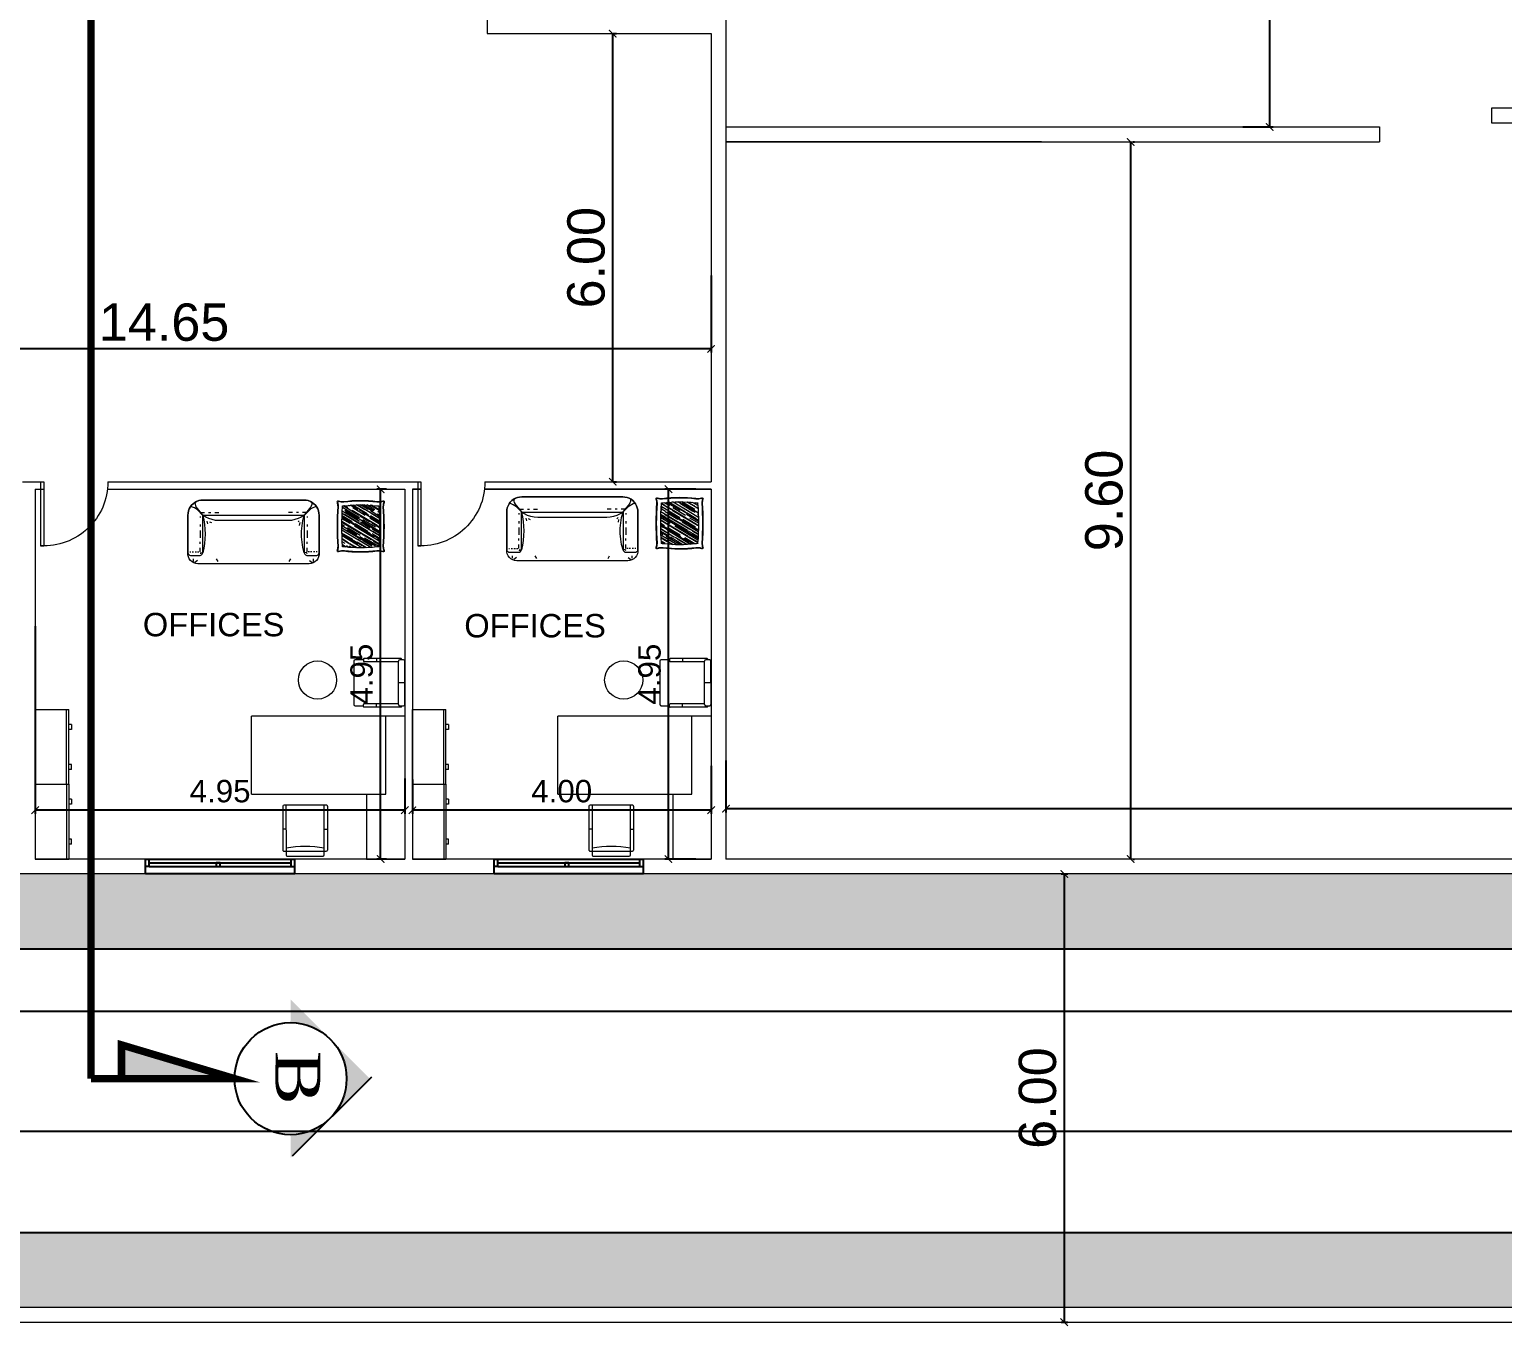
# Model space of a CAD drawing. Header units: millimetres. Extents: x -401 to 2889, y -234 to 146.
# Drawn here: x 1073.91 to 1093.64, y -16.86 to 0.64 of the extents above; entities that cross this region are included whole.
import ezdxf

# ---------------------------------------------------------------- set-up
doc = ezdxf.new("R2010")
doc.units = ezdxf.units.MM
doc.header["$LTSCALE"] = 3
doc.header["$MEASUREMENT"] = 0
for name, pattern in [('CENTER2', [28.575, 19.05, -3.175, 3.175, -3.175]), ('CONTINU', [0]), ('PHANTOM', [63.5, 31.75, -6.35, 6.35, -6.35, 6.35, -6.35])]:
    doc.linetypes.add(name, pattern=pattern)
doc.layers.get('0').update_dxf_attribs({"color": 3, "lineweight": 9})
for name, color, linetype in [('A-WALL', 7, 'Continuous'), ('AJEC LOGO', 4, 'Continuous'), ('ARCH_SUBTITLE TEXT', 10, 'Continuous'), ('WIN', 1, 'Continuous')]:
    doc.layers.add(name, color=color, linetype=linetype)
for name, color, linetype, lineweight in [('DIM-IN', 1, 'Continuous', 0), ('Drw - Arch - brick (0.20)', 7, 'CONTINU', 20), ('Drw - Arch - Door (0.05)', 141, 'CONTINU', 5), ('FIXTURES', 251, 'Continuous', 5), ('hatch 2', 251, 'Continuous', 0), ('hatch-col', 8, 'Continuous', 0)]:
    doc.layers.add(name, color=color, linetype=linetype, lineweight=lineweight)
doc.styles.add('ARIAL', font='arial.ttf')
doc.styles.add('SC 50', font='romans.shx', dxfattribs={"width": 0.9})
doc.dimstyles.new('details', dxfattribs={"dimtxt": 0.3, "dimasz": 0.1, "dimexe": 0.05, "dimexo": 0.05, "dimgap": 0.1, "dimtad": 1, "dimzin": 0, "dimdsep": 46, "dimtxsty": 'ARIAL', "dimblk": 'ARCHTICK', "dimcen": 0.2, "dimclrd": 16, "dimclre": 16, "dimclrt": 4, "dimadec": 0, "dimazin": 0, "dimtfac": 1, "dimtix": 1, "dimtmove": 1, "dimatfit": 3, "dimldrblk": 'OBLIQUE', "dimfxl": 0.15, "dimarcsym": 0})
pattern_1 = [(135, (646.67296, 174.47163), (-0.28284271, 5e-16), [0.6, -0.2]), (225, (646.53154, 174.61306), (-0.28284271, 5e-16), [0.6, -0.2])]

# ---------------------------------------------------------------- blocks, each defined once
blk = doc.blocks.new('door')
at = {"layer": 'Drw - Arch - Door (0.05)'}
for p, q in [((0, 0.5), (0, -0.5)), ((0.05, 0.5), (0, 0.5)), ((0.05, 0.5), (0.05, -0.5)), ((0.05, -0.5), (0, -0.5))]:
    blk.add_line(p, q, dxfattribs=at)
blk.add_arc((0, 0.5), 1, 180, 272.866, dxfattribs=at)
blk = doc.blocks.new('door 2')
at = {"layer": 'Drw - Arch - Door (0.05)', "color": 4}
for p, q in [((0.309, 0.2), (-2.691, 0.2)), ((-2.691, 0.2), (-2.691, 0)), ((0.309, 0), (0.309, 0.2)), ((-2.691, 0), (0.309, 0))]:
    blk.add_line(p, q, dxfattribs=at)
blk = doc.blocks.new('_ArchTick')
at = {"color": 0, "linetype": 'ByBlock', "const_width": 0.15}
blk.add_lwpolyline([(-0.5, -0.5), (0.5, 0.5)], dxfattribs=at)
blk = doc.blocks.new('*D111')
at = {"layer": 'Defpoints', "color": 0, "linetype": 'Continuous', "ltscale": 0.01, "transparency": 16777216}
for p in [(1068.189, -10.67), (1128.189, -10.67), (1068.189, -12.513)]:
    blk.add_point(p, dxfattribs=at)
at = {"layer": 'DIM-IN', "color": 16, "lineweight": -2, "ltscale": 0.01, "transparency": 16777216}
for p, q in [((1068.189, -10.72), (1068.189, -12.563)), ((1128.189, -10.72), (1128.189, -12.563))]:
    blk.add_line(p, q, dxfattribs=at)
at = {"layer": 'DIM-IN', "color": 16, "linetype": 'Continuous', "lineweight": -2, "ltscale": 0.01, "transparency": 16777216}
blk.add_line((1128.189, -12.513), (1068.189, -12.513), dxfattribs=at)
at = {"layer": 'DIM-IN', "color": 16, "linetype": 'Continuous', "lineweight": -2, "ltscale": 0.01, "transparency": 16777216, "xscale": 0.1, "yscale": 0.1, "zscale": 0.1, "rotation": 180}
blk.add_blockref('_ArchTick', (1068.189, -12.513), dxfattribs=at)
at = {"layer": 'DIM-IN', "color": 16, "linetype": 'Continuous', "lineweight": -2, "ltscale": 0.01, "transparency": 16777216, "xscale": 0.1, "yscale": 0.1, "zscale": 0.1}
blk.add_blockref('_ArchTick', (1128.189, -12.513), dxfattribs=at)
at = {"layer": 'DIM-IN', "color": 4, "linetype": 'Continuous', "ltscale": 0.01, "transparency": 16777216, "insert": (1098.189, -12.158), "char_height": 0.5, "attachment_point": 5, "style": 'ARIAL'}
blk.add_mtext('60.00', dxfattribs=at)
blk = doc.blocks.new('_Oblique')
at = {"color": 0, "linetype": 'ByBlock', "lineweight": -2}
blk.add_line((-0.5, -0.5), (0.5, 0.5), dxfattribs=at)
blk = doc.blocks.new('*D122')
at = {"layer": 'Defpoints', "color": 0, "linetype": 'Continuous', "ltscale": 0.01, "transparency": 16777216}
for p in [(1083.239, -9.1), (1113.039, -9.23), (1083.239, -9.797)]:
    blk.add_point(p, dxfattribs=at)
at = {"layer": 'DIM-IN', "color": 16, "lineweight": -2, "ltscale": 0.01, "transparency": 16777216}
for p, q in [((1083.239, -9.15), (1083.239, -9.847)), ((1113.039, -9.28), (1113.039, -9.847))]:
    blk.add_line(p, q, dxfattribs=at)
at = {"layer": 'DIM-IN', "color": 16, "linetype": 'Continuous', "lineweight": -2, "ltscale": 0.01, "transparency": 16777216}
blk.add_line((1113.039, -9.797), (1083.239, -9.797), dxfattribs=at)
at = {"layer": 'DIM-IN', "color": 16, "linetype": 'Continuous', "lineweight": -2, "ltscale": 0.01, "transparency": 16777216, "xscale": 0.1, "yscale": 0.1, "zscale": 0.1, "rotation": 180}
blk.add_blockref('_ArchTick', (1083.239, -9.797), dxfattribs=at)
at = {"layer": 'DIM-IN', "color": 16, "linetype": 'Continuous', "lineweight": -2, "ltscale": 0.01, "transparency": 16777216, "xscale": 0.1, "yscale": 0.1, "zscale": 0.1}
blk.add_blockref('_ArchTick', (1113.039, -9.797), dxfattribs=at)
at = {"layer": 'DIM-IN', "color": 4, "linetype": 'Continuous', "ltscale": 0.01, "transparency": 16777216, "insert": (1098.139, -9.441), "char_height": 0.5, "attachment_point": 5, "style": 'ARIAL'}
blk.add_mtext('29.80', dxfattribs=at)
blk = doc.blocks.new('*D158')
at = {"layer": 'Defpoints', "color": 0, "linetype": 'Continuous', "ltscale": 0.01, "transparency": 16777216}
for p in [(1088.641, -0.87), (1088.641, -10.47), (1088.658, -10.47)]:
    blk.add_point(p, dxfattribs=at)
at = {"layer": 'DIM-IN', "color": 16, "linetype": 'Continuous', "lineweight": -2, "ltscale": 0.01, "transparency": 16777216}
blk.add_line((1088.658, -0.87), (1088.658, -10.47), dxfattribs=at)
at = {"layer": 'DIM-IN', "color": 16, "lineweight": -2, "ltscale": 0.01, "transparency": 16777216}
for p, q in [((1088.691, -0.87), (1088.708, -0.87)), ((1088.691, -10.47), (1088.708, -10.47))]:
    blk.add_line(p, q, dxfattribs=at)
at = {"layer": 'DIM-IN', "color": 16, "linetype": 'Continuous', "lineweight": -2, "ltscale": 0.01, "transparency": 16777216, "xscale": 0.1, "yscale": 0.1, "zscale": 0.1}
for p, rotation in [((1088.658, -0.87), 90), ((1088.658, -10.47), 270)]:
    blk.add_blockref('_ArchTick', p, dxfattribs=dict(at, rotation=rotation))
at = {"layer": 'DIM-IN', "color": 4, "linetype": 'Continuous', "ltscale": 0.01, "transparency": 16777216, "insert": (1088.303, -5.67), "char_height": 0.5, "attachment_point": 5, "rotation": 90, "style": 'ARIAL'}
blk.add_mtext('9.60', dxfattribs=at)
blk = doc.blocks.new('*D123')
at = {"layer": 'Defpoints', "color": 0, "linetype": 'Continuous', "ltscale": 0.01, "transparency": 16777216}
for p in [(1083.039, -9.173), (1079.039, -9.357), (1079.039, -9.816)]:
    blk.add_point(p, dxfattribs=at)
at = {"layer": 'DIM-IN', "color": 16, "lineweight": -2, "ltscale": 0.01, "transparency": 16777216}
for p, q in [((1083.039, -9.223), (1083.039, -9.866)), ((1079.039, -9.407), (1079.039, -9.866))]:
    blk.add_line(p, q, dxfattribs=at)
at = {"layer": 'DIM-IN', "color": 16, "linetype": 'Continuous', "lineweight": -2, "ltscale": 0.01, "transparency": 16777216}
blk.add_line((1083.039, -9.816), (1079.039, -9.816), dxfattribs=at)
at = {"layer": 'DIM-IN', "color": 16, "linetype": 'Continuous', "lineweight": -2, "ltscale": 0.01, "transparency": 16777216, "xscale": 0.1, "yscale": 0.1, "zscale": 0.1, "rotation": 180}
blk.add_blockref('_ArchTick', (1079.039, -9.816), dxfattribs=at)
at = {"layer": 'DIM-IN', "color": 16, "linetype": 'Continuous', "lineweight": -2, "ltscale": 0.01, "transparency": 16777216, "xscale": 0.1, "yscale": 0.1, "zscale": 0.1}
blk.add_blockref('_ArchTick', (1083.039, -9.816), dxfattribs=at)
at = {"layer": 'DIM-IN', "color": 4, "linetype": 'Continuous', "ltscale": 0.01, "transparency": 16777216, "insert": (1081.039, -9.563), "char_height": 0.3, "attachment_point": 5, "style": 'ARIAL'}
blk.add_mtext('4.00', dxfattribs=at)
blk = doc.blocks.new('*D159')
at = {"layer": 'Defpoints', "color": 0, "linetype": 'Continuous', "ltscale": 0.01, "transparency": 16777216}
for p in [(1082.469, -5.52), (1082.887, -5.52), (1082.887, -10.47)]:
    blk.add_point(p, dxfattribs=at)
at = {"layer": 'DIM-IN', "color": 16, "lineweight": -2, "ltscale": 0.01, "transparency": 16777216}
for p, q in [((1082.837, -5.52), (1082.419, -5.52)), ((1082.837, -10.47), (1082.419, -10.47))]:
    blk.add_line(p, q, dxfattribs=at)
at = {"layer": 'DIM-IN', "color": 16, "linetype": 'Continuous', "lineweight": -2, "ltscale": 0.01, "transparency": 16777216}
blk.add_line((1082.469, -10.47), (1082.469, -5.52), dxfattribs=at)
at = {"layer": 'DIM-IN', "color": 16, "linetype": 'Continuous', "lineweight": -2, "ltscale": 0.01, "transparency": 16777216, "xscale": 0.1, "yscale": 0.1, "zscale": 0.1}
for p, rotation in [((1082.469, -5.52), 90), ((1082.469, -10.47), 270)]:
    blk.add_blockref('_ArchTick', p, dxfattribs=dict(at, rotation=rotation))
at = {"layer": 'DIM-IN', "color": 4, "linetype": 'Continuous', "ltscale": 0.01, "transparency": 16777216, "insert": (1082.216, -7.995), "char_height": 0.3, "attachment_point": 5, "rotation": 90, "style": 'ARIAL'}
blk.add_mtext('4.95', dxfattribs=at)
blk = doc.blocks.new('*D160')
at = {"layer": 'Defpoints', "color": 0, "linetype": 'Continuous', "ltscale": 0.01, "transparency": 16777216}
for p in [(1073.989, -7.301), (1078.939, -9.342), (1073.989, -9.816)]:
    blk.add_point(p, dxfattribs=at)
at = {"layer": 'DIM-IN', "color": 16, "lineweight": -2, "ltscale": 0.01, "transparency": 16777216}
for p, q in [((1073.989, -7.351), (1073.989, -9.866)), ((1078.939, -9.392), (1078.939, -9.866))]:
    blk.add_line(p, q, dxfattribs=at)
at = {"layer": 'DIM-IN', "color": 16, "linetype": 'Continuous', "lineweight": -2, "ltscale": 0.01, "transparency": 16777216}
blk.add_line((1078.939, -9.816), (1073.989, -9.816), dxfattribs=at)
at = {"layer": 'DIM-IN', "color": 16, "linetype": 'Continuous', "lineweight": -2, "ltscale": 0.01, "transparency": 16777216, "xscale": 0.1, "yscale": 0.1, "zscale": 0.1, "rotation": 180}
blk.add_blockref('_ArchTick', (1073.989, -9.816), dxfattribs=at)
at = {"layer": 'DIM-IN', "color": 16, "linetype": 'Continuous', "lineweight": -2, "ltscale": 0.01, "transparency": 16777216, "xscale": 0.1, "yscale": 0.1, "zscale": 0.1}
blk.add_blockref('_ArchTick', (1078.939, -9.816), dxfattribs=at)
at = {"layer": 'DIM-IN', "color": 4, "linetype": 'Continuous', "ltscale": 0.01, "transparency": 16777216, "insert": (1076.464, -9.563), "char_height": 0.3, "attachment_point": 5, "style": 'ARIAL'}
blk.add_mtext('4.95', dxfattribs=at)
blk = doc.blocks.new('*D161')
at = {"layer": 'Defpoints', "color": 0, "linetype": 'Continuous', "ltscale": 0.01, "transparency": 16777216}
for p in [(1078.614, -5.52), (1078.741, -5.52), (1078.741, -10.47)]:
    blk.add_point(p, dxfattribs=at)
at = {"layer": 'DIM-IN', "color": 16, "lineweight": -2, "ltscale": 0.01, "transparency": 16777216}
for p, q in [((1078.691, -5.52), (1078.564, -5.52)), ((1078.691, -10.47), (1078.564, -10.47))]:
    blk.add_line(p, q, dxfattribs=at)
at = {"layer": 'DIM-IN', "color": 16, "linetype": 'Continuous', "lineweight": -2, "ltscale": 0.01, "transparency": 16777216}
blk.add_line((1078.614, -10.47), (1078.614, -5.52), dxfattribs=at)
at = {"layer": 'DIM-IN', "color": 16, "linetype": 'Continuous', "lineweight": -2, "ltscale": 0.01, "transparency": 16777216, "xscale": 0.1, "yscale": 0.1, "zscale": 0.1}
for p, rotation in [((1078.614, -5.52), 90), ((1078.614, -10.47), 270)]:
    blk.add_blockref('_ArchTick', p, dxfattribs=dict(at, rotation=rotation))
at = {"layer": 'DIM-IN', "color": 4, "linetype": 'Continuous', "ltscale": 0.01, "transparency": 16777216, "insert": (1078.361, -7.995), "char_height": 0.3, "attachment_point": 5, "rotation": 90, "style": 'ARIAL'}
blk.add_mtext('4.95', dxfattribs=at)
blk = doc.blocks.new('*D165')
at = {"layer": 'Defpoints', "color": 0, "linetype": 'Continuous', "ltscale": 0.01, "transparency": 16777216}
for p in [(1090.112, 31.23), (1090.112, -0.67), (1090.519, -0.67)]:
    blk.add_point(p, dxfattribs=at)
at = {"layer": 'DIM-IN', "color": 16, "lineweight": -2, "ltscale": 0.01, "transparency": 16777216}
for p, q in [((1090.162, 31.23), (1090.569, 31.23)), ((1090.162, -0.67), (1090.569, -0.67))]:
    blk.add_line(p, q, dxfattribs=at)
at = {"layer": 'DIM-IN', "color": 16, "linetype": 'Continuous', "lineweight": -2, "ltscale": 0.01, "transparency": 16777216}
blk.add_line((1090.519, 31.23), (1090.519, -0.67), dxfattribs=at)
at = {"layer": 'DIM-IN', "color": 16, "linetype": 'Continuous', "lineweight": -2, "ltscale": 0.01, "transparency": 16777216, "xscale": 0.1, "yscale": 0.1, "zscale": 0.1}
for p, rotation in [((1090.519, 31.23), 90), ((1090.519, -0.67), 270)]:
    blk.add_blockref('_ArchTick', p, dxfattribs=dict(at, rotation=rotation))
at = {"layer": 'DIM-IN', "color": 4, "linetype": 'Continuous', "ltscale": 0.01, "transparency": 16777216, "insert": (1090.164, 15.28), "char_height": 0.5, "attachment_point": 5, "rotation": 90, "style": 'ARIAL'}
blk.add_mtext('31.90', dxfattribs=at)
blk = doc.blocks.new('*D176')
at = {"layer": 'Defpoints', "color": 0, "linetype": 'Continuous', "ltscale": 0.01, "transparency": 16777216}
for p in [(1083.039, -2.61), (1068.389, -3.641), (1068.389, -4.221)]:
    blk.add_point(p, dxfattribs=at)
at = {"layer": 'DIM-IN', "color": 16, "lineweight": -2, "ltscale": 0.01, "transparency": 16777216}
for p, q in [((1083.039, -2.66), (1083.039, -3.691)), ((1068.389, -4.171), (1068.389, -3.591))]:
    blk.add_line(p, q, dxfattribs=at)
at = {"layer": 'DIM-IN', "color": 16, "linetype": 'Continuous', "lineweight": -2, "ltscale": 0.01, "transparency": 16777216}
blk.add_line((1083.039, -3.641), (1068.389, -3.641), dxfattribs=at)
at = {"layer": 'DIM-IN', "color": 16, "linetype": 'Continuous', "lineweight": -2, "ltscale": 0.01, "transparency": 16777216, "xscale": 0.1, "yscale": 0.1, "zscale": 0.1, "rotation": 180}
blk.add_blockref('_ArchTick', (1068.389, -3.641), dxfattribs=at)
at = {"layer": 'DIM-IN', "color": 16, "linetype": 'Continuous', "lineweight": -2, "ltscale": 0.01, "transparency": 16777216, "xscale": 0.1, "yscale": 0.1, "zscale": 0.1}
blk.add_blockref('_ArchTick', (1083.039, -3.641), dxfattribs=at)
at = {"layer": 'DIM-IN', "color": 4, "linetype": 'Continuous', "ltscale": 0.01, "transparency": 16777216, "insert": (1075.714, -3.286), "char_height": 0.5, "attachment_point": 5, "style": 'ARIAL'}
blk.add_mtext('14.65', dxfattribs=at)
blk = doc.blocks.new('*D184')
at = {"layer": 'Defpoints', "color": 0, "linetype": 'Continuous', "ltscale": 0.01, "transparency": 16777216}
for p in [(1087.676, -10.67), (1087.676, -16.67), (1087.769, -16.67)]:
    blk.add_point(p, dxfattribs=at)
at = {"layer": 'DIM-IN', "color": 16, "lineweight": -2, "ltscale": 0.01, "transparency": 16777216}
for p, q in [((1087.726, -10.67), (1087.819, -10.67)), ((1087.726, -16.67), (1087.819, -16.67))]:
    blk.add_line(p, q, dxfattribs=at)
at = {"layer": 'DIM-IN', "color": 16, "linetype": 'Continuous', "lineweight": -2, "ltscale": 0.01, "transparency": 16777216}
blk.add_line((1087.769, -10.67), (1087.769, -16.67), dxfattribs=at)
at = {"layer": 'DIM-IN', "color": 16, "linetype": 'Continuous', "lineweight": -2, "ltscale": 0.01, "transparency": 16777216, "xscale": 0.1, "yscale": 0.1, "zscale": 0.1}
for p, rotation in [((1087.769, -10.67), 90), ((1087.769, -16.67), 270)]:
    blk.add_blockref('_ArchTick', p, dxfattribs=dict(at, rotation=rotation))
at = {"layer": 'DIM-IN', "color": 4, "linetype": 'Continuous', "ltscale": 0.01, "transparency": 16777216, "insert": (1087.413, -13.67), "char_height": 0.5, "attachment_point": 5, "rotation": 90, "style": 'ARIAL'}
blk.add_mtext('6.00', dxfattribs=at)
blk = doc.blocks.new('*D191')
at = {"layer": 'Defpoints', "color": 0, "linetype": 'Continuous', "ltscale": 0.01, "transparency": 16777216}
for p in [(1065.021, -13.635), (1143.989, -13.635), (1065.021, -14.118)]:
    blk.add_point(p, dxfattribs=at)
at = {"layer": 'DIM-IN', "color": 16, "lineweight": -2, "ltscale": 0.01, "transparency": 16777216}
for p, q in [((1065.021, -13.685), (1065.021, -14.168)), ((1143.989, -13.685), (1143.989, -14.168))]:
    blk.add_line(p, q, dxfattribs=at)
at = {"layer": 'DIM-IN', "color": 16, "linetype": 'Continuous', "lineweight": -2, "ltscale": 0.01, "transparency": 16777216}
blk.add_line((1143.989, -14.118), (1065.021, -14.118), dxfattribs=at)
at = {"layer": 'DIM-IN', "color": 16, "linetype": 'Continuous', "lineweight": -2, "ltscale": 0.01, "transparency": 16777216, "xscale": 0.1, "yscale": 0.1, "zscale": 0.1, "rotation": 180}
blk.add_blockref('_ArchTick', (1065.021, -14.118), dxfattribs=at)
at = {"layer": 'DIM-IN', "color": 16, "linetype": 'Continuous', "lineweight": -2, "ltscale": 0.01, "transparency": 16777216, "xscale": 0.1, "yscale": 0.1, "zscale": 0.1}
blk.add_blockref('_ArchTick', (1143.989, -14.118), dxfattribs=at)
at = {"layer": 'DIM-IN', "color": 4, "linetype": 'Continuous', "ltscale": 0.01, "transparency": 16777216, "insert": (1104.505, -13.762), "char_height": 0.5, "attachment_point": 5, "style": 'ARIAL'}
blk.add_mtext('78.97', dxfattribs=at)
blk = doc.blocks.new('*D200')
at = {"layer": 'Defpoints', "color": 0, "linetype": 'Continuous', "ltscale": 0.01, "transparency": 16777216}
for p in [(1081.677, 0.58), (1081.722, 0.58), (1081.677, -5.42)]:
    blk.add_point(p, dxfattribs=at)
at = {"layer": 'DIM-IN', "color": 16, "linetype": 'Continuous', "lineweight": -2, "ltscale": 0.01, "transparency": 16777216}
blk.add_line((1081.722, -5.42), (1081.722, 0.58), dxfattribs=at)
at = {"layer": 'DIM-IN', "color": 16, "lineweight": -2, "ltscale": 0.01, "transparency": 16777216}
for p, q in [((1081.727, 0.58), (1081.772, 0.58)), ((1081.727, -5.42), (1081.772, -5.42))]:
    blk.add_line(p, q, dxfattribs=at)
at = {"layer": 'DIM-IN', "color": 16, "linetype": 'Continuous', "lineweight": -2, "ltscale": 0.01, "transparency": 16777216, "xscale": 0.1, "yscale": 0.1, "zscale": 0.1}
for p, rotation in [((1081.722, 0.58), 90), ((1081.722, -5.42), 270)]:
    blk.add_blockref('_ArchTick', p, dxfattribs=dict(at, rotation=rotation))
at = {"layer": 'DIM-IN', "color": 4, "linetype": 'Continuous', "ltscale": 0.01, "transparency": 16777216, "insert": (1081.367, -2.42), "char_height": 0.5, "attachment_point": 5, "rotation": 90, "style": 'ARIAL'}
blk.add_mtext('6.00', dxfattribs=at)
blk = doc.blocks.new('*D136')
at = {"layer": 'Defpoints', "color": 0, "linetype": 'Continuous', "ltscale": 0.01, "transparency": 16777216}
for p in [(1040.189, -16.67), (1145.189, -16.67), (1145.189, -18.903)]:
    blk.add_point(p, dxfattribs=at)
at = {"layer": 'DIM-IN', "color": 16, "linetype": 'Continuous', "lineweight": -2, "ltscale": 0.01, "transparency": 16777216}
for p, q in [((1040.189, -17.67), (1040.189, -19.103)), ((1145.189, -17.67), (1145.189, -19.103))]:
    blk.add_line(p, q, dxfattribs=at)
at = {"layer": 'DIM-IN', "color": 16, "linetype": 'Continuous', "lineweight": 5, "ltscale": 0.01, "transparency": 16777216}
blk.add_line((1040.189, -18.903), (1145.189, -18.903), dxfattribs=at)
at = {"layer": 'DIM-IN', "color": 16, "linetype": 'Continuous', "lineweight": 5, "ltscale": 0.01, "transparency": 16777216, "xscale": 0.2, "yscale": 0.2, "zscale": 0.2, "rotation": 180}
blk.add_blockref('_ArchTick', (1040.189, -18.903), dxfattribs=at)
at = {"layer": 'DIM-IN', "color": 16, "linetype": 'Continuous', "lineweight": 5, "ltscale": 0.01, "transparency": 16777216, "xscale": 0.2, "yscale": 0.2, "zscale": 0.2}
blk.add_blockref('_ArchTick', (1145.189, -18.903), dxfattribs=at)
at = {"layer": 'DIM-IN', "color": 4, "linetype": 'Continuous', "ltscale": 0.01, "transparency": 16777216, "insert": (1092.689, -17.892), "char_height": 1, "attachment_point": 5, "style": 'ARIAL'}
blk.add_mtext('105.00', dxfattribs=at)
blk = doc.blocks.new('desk-6')
at = {"layer": 'FIXTURES', "linetype": 'ByBlock'}
for p, q in [((-0.76, 2.945), (-0.76, 2.299)), ((-0.617, 2.964), (-0.741, 2.964)), ((-0.617, 2.973), (-0.617, 2.945)), ((-0.057, 2.983), (-0.608, 2.983)), ((-0.095, 2.935), (-0.608, 2.935)), ((-0.422, 2.983), (-0.422, 2.935)), ((-0.095, 2.299), (-0.095, 2.945)), ((-0.019, 2.964), (-0.076, 2.964)), ((-0.047, 2.964), (-0.047, 2.973)), ((0, 2.299), (0, 2.945)), ((0, 2.622), (-0.095, 2.622)), ((-0.741, 2.28), (-0.617, 2.28)), ((-0.617, 2.27), (-0.617, 2.299)), ((-0.095, 2.308), (-0.608, 2.308)), ((-0.057, 2.261), (-0.608, 2.261)), ((-0.422, 2.261), (-0.422, 2.308)), ((-0.076, 2.28), (-0.019, 2.28)), ((-0.047, 2.28), (-0.047, 2.27)), ((0, 2.127), (-2.28, 2.127)), ((-2.28, 0.967), (-2.28, 2.127)), ((-0.285, 0.967), (-0.285, 2.127)), ((0, 2.127), (0, 0)), ((-2.28, 0.967), (-0.285, 0.967)), ((-0.57, 0.967), (-0.57, 0)), ((-1.817, 0.785), (-1.817, 0.134)), ((-1.171, 0.804), (-1.798, 0.804)), ((-1.769, 0.804), (-1.769, 0.063)), ((-1.199, 0.063), (-1.199, 0.804)), ((-1.152, 0.785), (-1.152, 0.134)), ((-1.769, 0.447), (-1.817, 0.447)), ((-1.199, 0.447), (-1.152, 0.447)), ((-1.798, 0.115), (-1.171, 0.115)), ((-1.75, 0.044), (-1.218, 0.044)), ((-0.57, 0), (0, 0))]:
    blk.add_line(p, q, dxfattribs=at)
blk.add_circle((-1.299, 2.663), 0.284, dxfattribs=at)
for centre, radius, start, end in [((-0.741, 2.945), 0.019, 90, 180), ((-0.608, 2.973), 0.0095, 90, 180), ((-0.608, 2.945), 0.0095, 180, 270), ((-0.076, 2.945), 0.019, 90, 180), ((-0.057, 2.973), 0.0095, 0, 90), ((-0.019, 2.945), 0.019, 0, 90), ((-0.741, 2.299), 0.019, 180, 270), ((-0.608, 2.299), 0.0095, 90, 180), ((-0.608, 2.27), 0.0095, 180, 270), ((-0.076, 2.299), 0.019, 180, 270), ((-0.057, 2.27), 0.0095, 270, 0), ((-0.019, 2.299), 0.019, 270, 0), ((-1.798, 0.785), 0.019, 90, 180), ((-1.171, 0.785), 0.019, 360, 90), ((-1.798, 0.134), 0.019, 180, 270), ((-1.484, -1.536), 1.722, 80.4727, 99.5273), ((-1.75, 0.063), 0.019, 180, 270), ((-1.218, 0.063), 0.019, 270, 0), ((-1.171, 0.134), 0.019, 270, 360)]:
    blk.add_arc(centre, radius, start, end, dxfattribs=at)
blk = doc.blocks.new('cuppord-3')
at = {"layer": 'FIXTURES', "linetype": 'ByBlock'}
for p, q in [((-0.45, -1), (-0.45, 0)), ((0, 0), (-0.45, 0)), ((-0.42, -1), (-0.42, 0)), ((0, -1), (0, 0)), ((-0.486, -0.198), (-0.45, -0.198)), ((-0.486, -0.198), (-0.486, -0.267)), ((-0.486, -0.267), (-0.45, -0.267)), ((-0.486, -0.733), (-0.45, -0.733)), ((-0.486, -0.802), (-0.486, -0.733)), ((-0.486, -0.802), (-0.45, -0.802)), ((0, -1), (-0.45, -1))]:
    blk.add_line(p, q, dxfattribs=at)
blk = doc.blocks.new('table')
at = {"layer": 'FIXTURES'}
h = blk.add_hatch(dxfattribs=at)
h.set_pattern_fill('AR-RROOF', color=256, scale=0.0702, angle=599.0486, style=0)
h.set_pattern_definition([(300.95139, (-18.86339, 161.07815), (0.01922634, -0.168552963), [1.053, -0.1404, 0.351, -0.0702]), (300.95139, (-18.84548, 160.98003), (-0.11617566, 0.01218467), [0.2106, -0.023166, 0.4212, -0.05265]), (300.95139, (-18.896514, 161.01736), (0.147407417, -0.337249836), [0.5616, -0.09828, 0.2808, -0.0702])])
h.paths.add_polyline_path([(-118.511, 133.087, -0.037299), (-118.507, 133.04, -0.006733), (-118.494, 133.041, 0.038995), (-117.742, 133.041, -0.006733), (-117.728, 133.04, -0.02407), (-117.727, 133.07, 0.063504), (-117.725, 133.688, -0.037299), (-117.728, 133.735, -0.006733), (-117.742, 133.734, 0.038995), (-118.494, 133.734, -0.006733), (-118.507, 133.735, -0.037299), (-118.511, 133.688, 0.061946)])
blk.add_lwpolyline([(-118.595, 133.076, -0.120113), (-118.605, 132.965, 0.766153), (-118.576, 132.941, -0.044368), (-118.501, 132.955, 0.036087), (-117.735, 132.955, -0.044368), (-117.66, 132.941, 0.766153), (-117.631, 132.965, -0.104252), (-117.642, 133.061, 0.063399), (-117.64, 133.699, -0.120113), (-117.631, 133.81, 0.766153), (-117.66, 133.834, -0.044368), (-117.735, 133.82, 0.036087), (-118.501, 133.82, -0.044368), (-118.576, 133.834, 0.766153), (-118.605, 133.81, -0.120113), (-118.595, 133.699, 0.063399), (-118.593, 133.061)], format="xyb", dxfattribs=at)
for points in [[(-118.587, 133.077, -0.120445), (-118.598, 132.962, 0.818592), (-118.579, 132.948, -0.045973), (-118.5, 132.963, 0.03636), (-117.735, 132.963, -0.045973), (-117.656, 132.948, 0.818592), (-117.638, 132.962, -0.104858), (-117.65, 133.062, 0.063408), (-117.648, 133.698, -0.120445), (-117.638, 133.813, 0.818592), (-117.656, 133.827, -0.045973), (-117.735, 133.812, 0.03636), (-118.5, 133.812, -0.045973), (-118.579, 133.827, 0.818592), (-118.598, 133.813, -0.120445), (-118.587, 133.698, 0.06207)], [(-118.511, 133.087, -0.037299), (-118.507, 133.04, -0.006733), (-118.494, 133.041, 0.038995), (-117.742, 133.041, -0.006733), (-117.728, 133.04, -0.02407), (-117.727, 133.07, 0.063504), (-117.725, 133.688, -0.037299), (-117.728, 133.735, -0.006733), (-117.742, 133.734, 0.038995), (-118.494, 133.734, -0.006733), (-118.507, 133.735, -0.037299), (-118.511, 133.688, 0.061946)]]:
    blk.add_lwpolyline(points, format="xyb", close=True, dxfattribs=at)
blk = doc.blocks.new('sofa-47')
at = {"layer": 'FIXTURES', "linetype": 'ByBlock'}
for p, q in [((-0.166, 0.81), (-0.183, 0.787)), ((-0.166, 0.81), (-0.183, 0.787)), ((-0.145, 0.828), (-0.166, 0.81)), ((-0.145, 0.828), (-0.166, 0.81)), ((-0.121, 0.842), (-0.145, 0.828)), ((-0.121, 0.842), (-0.145, 0.828)), ((-0.126, 0.821), (-0.126, 0.788)), ((-0.095, 0.851), (-0.121, 0.842)), ((-0.095, 0.851), (-0.121, 0.842)), ((-0.072, 0.811), (-0.108, 0.838)), ((-0.067, 0.855), (-0.095, 0.851)), ((-0.067, 0.855), (-0.095, 0.851)), ((0.238, 0.855), (-0.067, 0.855)), ((0.238, 0.855), (-0.067, 0.855)), ((0.176, 0.788), (0.198, 0.823)), ((1.42, 0.855), (0.238, 0.855)), ((1.42, 0.855), (0.238, 0.855)), ((1.156, 0.823), (1.177, 0.788)), ((1.448, 0.851), (1.42, 0.855)), ((1.448, 0.851), (1.42, 0.855)), ((1.426, 0.811), (1.462, 0.838)), ((1.474, 0.842), (1.448, 0.851)), ((1.474, 0.842), (1.448, 0.851)), ((1.499, 0.828), (1.474, 0.842)), ((1.499, 0.828), (1.474, 0.842)), ((1.48, 0.821), (1.48, 0.788)), ((1.519, 0.81), (1.499, 0.828)), ((1.519, 0.81), (1.499, 0.828)), ((1.536, 0.787), (1.519, 0.81)), ((1.536, 0.787), (1.519, 0.81)), ((-0.201, 0.734), (-0.202, 0.706)), ((-0.201, 0.734), (-0.202, 0.706)), ((-0.202, 0.706), (-0.199, 0.716)), ((-0.202, 0.706), (-0.202, 0.203)), ((-0.202, 0.203), (-0.202, 0.706)), ((-0.194, 0.761), (-0.201, 0.734)), ((-0.194, 0.761), (-0.201, 0.734)), ((-0.199, 0.716), (-0.194, 0.725)), ((-0.183, 0.787), (-0.194, 0.761)), ((-0.183, 0.787), (-0.194, 0.761)), ((-0.194, 0.725), (-0.187, 0.733)), ((-0.187, 0.733), (-0.179, 0.738)), ((-0.179, 0.738), (-0.169, 0.741)), ((-0.175, 0.693), (-0.162, 0.693)), ((-0.169, 0.741), (-0.159, 0.742)), ((-0.159, 0.742), (-0.049, 0.742)), ((-0.143, 0.693), (-0.126, 0.693)), ((-0.104, 0.693), (-0.086, 0.693)), ((-0.072, 0.693), (-0.054, 0.693)), ((-0.049, 0.742), (-0.038, 0.742)), ((-0.04, 0.693), (-0.04, 0.639)), ((-0.038, 0.742), (-0.028, 0.739)), ((-0.035, 0.707), (-0.032, 0.72)), ((-0.035, 0.703), (-0.013, 0.707)), ((-0.028, 0.739), (-0.019, 0.733)), ((-0.019, 0.733), (-0.012, 0.726)), ((-0.012, 0.726), (-0.006, 0.718)), ((-0.006, 0.718), (-0.003, 0.708)), ((0.01, 0.646), (-0.003, 0.708)), ((-0.003, 0.708), (-0.003, 0.697)), ((-0.003, 0.697), (-0.003, 0.203)), ((0.02, 0.583), (0.01, 0.646)), ((1.338, 0.637), (1.326, 0.565)), ((1.356, 0.708), (1.338, 0.637)), ((1.356, 0.708), (1.36, 0.718)), ((1.356, 0.697), (1.356, 0.708)), ((1.356, 0.203), (1.356, 0.697)), ((1.36, 0.718), (1.365, 0.726)), ((1.365, 0.726), (1.373, 0.733)), ((1.389, 0.703), (1.366, 0.707)), ((1.373, 0.733), (1.382, 0.739)), ((1.382, 0.739), (1.391, 0.742)), ((1.389, 0.707), (1.386, 0.72)), ((1.391, 0.742), (1.402, 0.742)), ((1.393, 0.693), (1.393, 0.639)), ((1.402, 0.742), (1.513, 0.742)), ((1.426, 0.693), (1.408, 0.693)), ((1.457, 0.693), (1.44, 0.693)), ((1.497, 0.693), (1.48, 0.693)), ((1.513, 0.742), (1.523, 0.741)), ((1.528, 0.693), (1.516, 0.693)), ((1.523, 0.741), (1.533, 0.738)), ((1.533, 0.738), (1.541, 0.733)), ((1.548, 0.761), (1.536, 0.787)), ((1.548, 0.761), (1.536, 0.787)), ((1.541, 0.733), (1.548, 0.725)), ((1.554, 0.734), (1.548, 0.761)), ((1.554, 0.734), (1.548, 0.761)), ((1.548, 0.725), (1.553, 0.716)), ((1.553, 0.716), (1.555, 0.706)), ((1.555, 0.706), (1.554, 0.734)), ((1.555, 0.706), (1.554, 0.734)), ((1.555, 0.203), (1.555, 0.706)), ((1.555, 0.706), (1.555, 0.203)), ((-0.04, 0.585), (-0.04, 0.558)), ((-0.04, 0.408), (-0.04, 0.507)), ((0.025, 0.519), (0.02, 0.583)), ((0.027, 0.455), (0.025, 0.519)), ((0.025, 0.392), (0.027, 0.455)), ((1.326, 0.565), (1.319, 0.492)), ((1.319, 0.492), (1.319, 0.419)), ((1.319, 0.419), (1.326, 0.346)), ((1.393, 0.585), (1.393, 0.558)), ((1.393, 0.408), (1.393, 0.507)), ((-0.202, 0.203), (-0.2, 0.175)), ((-0.2, 0.175), (-0.202, 0.203)), ((-0.077, 0.115), (-0.005, 0.202)), ((-0.005, 0.202), (-0.071, 0.135)), ((-0.04, 0.327), (-0.04, 0.354)), ((-0.04, 0.219), (-0.04, 0.236)), ((-0.003, 0.203), (0.011, 0.265)), ((0.037, 0.228), (-0.003, 0.203)), ((-0.003, 0.203), (0.238, 0.203)), ((0.011, 0.265), (0.02, 0.328)), ((0.02, 0.328), (0.025, 0.392)), ((0.079, 0.247), (0.037, 0.228)), ((0.053, 0.283), (0.062, 0.319)), ((0.123, 0.262), (0.079, 0.247)), ((0.086, 0.291), (0.112, 0.301)), ((0.168, 0.272), (0.123, 0.262)), ((0.214, 0.276), (0.168, 0.272)), ((1.139, 0.276), (0.214, 0.276)), ((0.238, 0.203), (1.356, 0.203)), ((1.185, 0.272), (1.139, 0.276)), ((1.23, 0.262), (1.185, 0.272)), ((1.274, 0.247), (1.23, 0.262)), ((1.317, 0.228), (1.274, 0.247)), ((1.289, 0.278), (1.275, 0.293)), ((1.295, 0.301), (1.289, 0.34)), ((1.356, 0.203), (1.317, 0.228)), ((1.326, 0.346), (1.338, 0.274)), ((1.338, 0.274), (1.356, 0.203)), ((1.358, 0.202), (1.43, 0.115)), ((1.425, 0.135), (1.358, 0.202)), ((1.393, 0.327), (1.393, 0.354)), ((1.393, 0.219), (1.393, 0.236)), ((1.553, 0.175), (1.555, 0.203)), ((1.555, 0.203), (1.553, 0.175)), ((-0.2, 0.175), (-0.194, 0.146)), ((-0.194, 0.146), (-0.2, 0.175)), ((-0.194, 0.146), (-0.184, 0.119)), ((-0.184, 0.119), (-0.194, 0.146)), ((-0.184, 0.119), (-0.17, 0.094)), ((-0.17, 0.094), (-0.184, 0.119)), ((-0.17, 0.094), (-0.153, 0.07)), ((-0.153, 0.07), (-0.17, 0.094)), ((-0.14, 0.095), (-0.165, 0.087)), ((-0.153, 0.07), (-0.132, 0.049)), ((-0.132, 0.049), (-0.153, 0.07)), ((-0.115, 0.106), (-0.14, 0.095)), ((-0.132, 0.049), (-0.108, 0.031)), ((-0.11, 0.032), (-0.132, 0.049)), ((-0.093, 0.12), (-0.115, 0.106)), ((-0.085, 0.018), (-0.11, 0.032)), ((-0.108, 0.033), (-0.106, 0.056)), ((-0.108, 0.031), (-0.085, 0.018)), ((-0.108, 0.031), (-0.108, 0.031)), ((-0.106, 0.056), (-0.1, 0.077)), ((-0.1, 0.077), (-0.09, 0.097)), ((-0.071, 0.135), (-0.093, 0.12)), ((-0.09, 0.097), (-0.077, 0.115)), ((-0.085, 0.018), (-0.057, 0.008)), ((-0.057, 0.008), (-0.085, 0.018)), ((-0.057, 0.008), (-0.029, 0.002)), ((-0.029, 0.002), (-0.057, 0.008)), ((-0.032, 0.165), (0.022, 0.165)), ((-0.029, 0.002), (0, 0)), ((0, 0), (-0.029, 0.002)), ((0, 0), (0.238, 0)), ((0.238, 0), (0, 0)), ((0.076, 0.165), (0.103, 0.165)), ((0.157, 0.165), (0.211, 0.165)), ((0.238, 0), (1.354, 0)), ((1.354, 0), (0.238, 0)), ((1.197, 0.165), (1.143, 0.165)), ((1.278, 0.165), (1.251, 0.165)), ((1.386, 0.165), (1.332, 0.165)), ((1.354, 0), (1.382, 0.002)), ((1.382, 0.002), (1.354, 0)), ((1.382, 0.002), (1.41, 0.008)), ((1.41, 0.008), (1.382, 0.002)), ((1.41, 0.008), (1.438, 0.018)), ((1.438, 0.018), (1.41, 0.008)), ((1.446, 0.12), (1.425, 0.135)), ((1.43, 0.115), (1.444, 0.097)), ((1.438, 0.018), (1.463, 0.032)), ((1.463, 0.032), (1.438, 0.018)), ((1.444, 0.097), (1.454, 0.077)), ((1.469, 0.106), (1.446, 0.12)), ((1.454, 0.077), (1.46, 0.056)), ((1.46, 0.056), (1.462, 0.033)), ((1.463, 0.032), (1.486, 0.049)), ((1.486, 0.049), (1.463, 0.032)), ((1.493, 0.095), (1.469, 0.106)), ((1.486, 0.049), (1.507, 0.07)), ((1.507, 0.07), (1.486, 0.049)), ((1.518, 0.087), (1.493, 0.095)), ((1.507, 0.07), (1.524, 0.094)), ((1.524, 0.094), (1.507, 0.07)), ((1.524, 0.094), (1.537, 0.119)), ((1.537, 0.119), (1.524, 0.094)), ((1.537, 0.119), (1.547, 0.146)), ((1.547, 0.146), (1.537, 0.119)), ((1.547, 0.146), (1.553, 0.175)), ((1.553, 0.175), (1.547, 0.146))]:
    blk.add_line(p, q, dxfattribs=at)

msp = doc.modelspace()

# ---------------------------------------------------------------- hatches: boundary and pattern name
at = {"layer": 'AJEC LOGO'}
h = msp.add_hatch(color=6, dxfattribs=at)
h.paths.add_polyline_path([(1077.912, -12.855, 0.186055), (1077.408, -12.661), (1077.408, -12.351)])
h.paths.add_polyline_path([(1077.964, -12.907), (1078.468, -13.41), (1077.964, -13.914, 0.186055), (1078.158, -13.41, 0.186055)])
h.paths.add_polyline_path([(1077.408, -14.16, 0.186055), (1077.912, -13.966), (1077.408, -14.47)])
at = {"layer": 'hatch 2', "linetype": 'ByBlock'}
msp.add_hatch(color=6, dxfattribs=at).paths.add_polyline_path([(1075.143, -13.41), (1075.143, -12.958), (1076.659, -13.41)])
at = {"layer": 'hatch-col', "linetype": 'Continuous', "ltscale": 0.01}
h = msp.add_hatch(dxfattribs=at)
h.set_pattern_fill('AR-HBONE', color=250, scale=0.05, angle=-270, style=0)
h.set_pattern_definition(pattern_1)
h.paths.add_polyline_path([(1144.989, 58.13), (1040.389, 58.13), (1040.389, -11.27), (1042.989, -11.27), (1042.989, -7.07), (1049.512, -7.07), (1049.512, -16.47), (1050.03, -14.676), (1050.312, -14.676), (1050.312, -6.642, 0.414586), (1049.699, -6.07), (1045.425, -6.07), (1042.989, -6.07), (1041.801, -6.07, -0.413841), (1041.189, -5.499), (1041.189, 57.13), (1143.989, 57.13), (1143.989, -15.47), (1140.262, -15.47, 0.400935), (1139.884, -15.882), (1139.884, -16.47), (1144.989, -16.47)])
h.paths.add_polyline_path([(1046.323, -7.141, 0.411371), (1045.425, -6.12), (1045.425, -6.22), (1045.425, -6.97), (1045.375, -6.97), (1045.375, -6.22), (1045.375, -6.118, -0.404881), (1046.325, -7.07, -0.367251), (1047.225, -6.125), (1047.225, -6.12), (1047.309, -6.12, 0.411705)], flags=17)
h.paths.add_polyline_path([(1047.225, -6.97), (1047.275, -6.22), (1047.225, -6.22)], flags=16)
h.paths.add_polyline_path([(1041.21, -8.655), (1042.175, -8.655), (1042.175, -8.036), (1041.21, -8.036)], flags=24)
h = msp.add_hatch(dxfattribs=at)
h.set_pattern_fill('AR-HBONE', color=250, scale=0.05, angle=-270, style=0)
h.set_pattern_definition(pattern_1)
h.paths.add_polyline_path([(1068.189, 13.33), (1064.7, 13.33), (1064.7, 13.092), (1061.7, 13.092), (1061.7, 13.33), (1057.3, 13.33), (1057.3, 13.092), (1054.3, 13.092), (1054.3, 13.33), (1046.189, 13.33), (1046.189, 52.33), (1048.189, 52.33, -0.414214), (1049.141, 53.282), (1045.76, 53.33, 0.413841), (1045.189, 52.718), (1045.189, 12.902, 0.414586), (1045.802, 12.33), (1067.189, 12.33), (1067.189, -11.098, 0.414586), (1067.802, -11.67), (1093.939, -11.67), (1093.939, -10.67), (1068.189, -10.67), (1068.189, 4.33), (1067.934, 4.33), (1067.934, 7.33), (1068.189, 7.33)])
h.paths.add_polyline_path([(1128.576, 53.33), (1128.189, 53.33), (1049.141, 53.282, 0.414214), (1048.189, 52.33), (1128.189, 52.33), (1128.189, -10.67), (1093.939, -10.67), (1093.939, -11.67), (1128.617, -11.67, 0.413841), (1129.189, -11.058), (1129.189, 52.758, 0.414586)])
h = msp.add_hatch(dxfattribs=at)
h.set_pattern_fill('AR-HBONE', color=250, scale=0.05, angle=-270, style=0)
h.set_pattern_definition(pattern_1)
h.paths.add_polyline_path([(1133.289, -15.873, 0.433701), (1132.858, -15.47), (1066.633, -15.47, -0.413841), (1066.021, -14.899), (1066.021, -12.089, 0.414586), (1065.408, -11.517), (1060.182, -11.517, 0.413841), (1059.61, -12.129), (1059.61, -12.517), (1065.021, -12.517), (1065.021, -16.47), (1133.289, -16.47)])

# ---------------------------------------------------------------- linework, layer by layer
at = {"color": 6, "linetype": 'CENTER2', "ltscale": 0.1, "const_width": 0.1}
msp.add_lwpolyline([(1074.734, -13.41), (1074.734, -12.781), (1074.734, -13.137), (1074.734, 55.615), (1075.371, 55.615)], dxfattribs=at)
at = {"color": 6, "linetype": 'PHANTOM', "const_width": 0.1}
msp.add_lwpolyline([(1074.734, -13.41), (1076.659, -13.41), (1075.143, -12.958), (1075.143, -13.41)], dxfattribs=at)
at = {"layer": 'A-WALL', "color": 5, "lineweight": -3}
msp.add_line((1066.593, -15.47), (1132.911, -15.47), dxfattribs=at)
msp.add_lwpolyline([(1067.76, -11.67), (1128.617, -11.67)], dxfattribs=at)
at = {"layer": 'AJEC LOGO', "color": 6}
msp.add_line((1078.49, -13.388), (1077.431, -14.447), dxfattribs=at)
msp.add_circle((1077.408, -13.41), 0.75, dxfattribs=at)
at = {"layer": 'Drw - Arch - brick (0.20)'}
for p, q in [((1080.039, 4.73), (1080.039, 0.58)), ((1083.239, 2.83), (1083.239, -10.47)), ((1080.039, 0.58), (1083.039, 0.58)), ((1083.039, 0.58), (1083.039, -5.42)), ((1083.239, -0.67), (1091.989, -0.67)), ((1091.989, -0.67), (1091.989, -0.87)), ((1087.466, -0.87), (1083.239, -0.87)), ((1083.239, -0.87), (1091.989, -0.87)), ((1073.816, -5.42), (1074.104, -5.42)), ((1073.989, -5.52), (1074.104, -5.52)), ((1073.989, -5.52), (1073.989, -10.47)), ((1074.956, -5.52), (1078.939, -5.52)), ((1074.961, -5.42), (1079.154, -5.42)), ((1078.939, -5.52), (1078.939, -10.47)), ((1079.039, -5.52), (1079.154, -5.52)), ((1079.154, -5.52), (1079.039, -5.52)), ((1079.039, -5.52), (1079.039, -10.47)), ((1080.006, -5.52), (1083.039, -5.52)), ((1083.039, -5.52), (1080.006, -5.52)), ((1080.011, -5.42), (1083.039, -5.42)), ((1083.039, -5.52), (1083.039, -10.47)), ((1065.021, -16.47), (1133.589, -16.47)), ((1058.712, -16.67), (1133.589, -16.67))]:
    msp.add_line(p, q, dxfattribs=at)
for points in [[(1075.465, -10.67), (1068.189, -10.67), (1068.189, -3.532)], [(1075.465, -10.47), (1073.989, -10.47)], [(1078.939, -10.47), (1077.465, -10.47)], [(1080.134, -10.47), (1079.039, -10.47)], [(1083.039, -10.47), (1082.134, -10.47)], [(1093.939, -10.47), (1083.239, -10.47)], [(1080.134, -10.67), (1077.465, -10.67)], [(1093.986, -10.67), (1082.134, -10.67)]]:
    msp.add_lwpolyline(points, dxfattribs=at)
at = {"layer": 'WIN', "color": 1}
for p, q in [((1075.465, -10.47), (1077.465, -10.47)), ((1075.515, -10.52), (1077.415, -10.52)), ((1075.515, -10.57), (1077.415, -10.57)), ((1080.134, -10.47), (1082.134, -10.47)), ((1080.184, -10.52), (1082.084, -10.52)), ((1080.184, -10.57), (1082.084, -10.57)), ((1077.465, -10.67), (1075.465, -10.67)), ((1082.134, -10.67), (1080.134, -10.67))]:
    msp.add_line(p, q, dxfattribs=at)
at = {"layer": 'WIN', "color": 7}
for p, q in [((1075.465, -10.67), (1075.465, -10.47)), ((1077.465, -10.67), (1077.465, -10.47)), ((1080.134, -10.67), (1080.134, -10.47)), ((1082.134, -10.67), (1082.134, -10.47))]:
    msp.add_line(p, q, dxfattribs=at)
at = {"layer": 'WIN', "color": 2}
for p, q in [((1075.515, -10.57), (1075.465, -10.57)), ((1075.515, -10.57), (1075.515, -10.47)), ((1077.415, -10.57), (1077.415, -10.47)), ((1077.415, -10.57), (1077.465, -10.57)), ((1080.184, -10.57), (1080.134, -10.57)), ((1080.184, -10.57), (1080.184, -10.47)), ((1082.084, -10.57), (1082.084, -10.47)), ((1082.084, -10.57), (1082.134, -10.57))]:
    msp.add_line(p, q, dxfattribs=at)
for points in [[(1076.413, -10.57), (1076.463, -10.57), (1076.463, -10.52), (1076.413, -10.52)], [(1081.083, -10.57), (1081.133, -10.57), (1081.133, -10.52), (1081.083, -10.52)]]:
    msp.add_lwpolyline(points, close=True, dxfattribs=at)

# ---------------------------------------------------------------- block references
at = {"layer": 'Drw - Arch - brick (0.20)', "xscale": -1, "rotation": 180}
for p in [(1076.235, -5.664), (1080.504, -5.622)]:
    msp.add_blockref('sofa-47', p, dxfattribs=at)
at = {"layer": 'Drw - Arch - brick (0.20)'}
for name, p, xscale, yscale, zscale, rotation in [('table', (984.976, 76.666), -0.7, 0.7, 0.7, 270), ('table', (989.246, 76.707), -0.7, 0.7, 0.7, 270), ('desk-6', (1078.939, -10.47), 0.9, 0.9, 0.9, 0.01554598833579302), ('desk-6', (1083.039, -10.47), 0.9, 0.9, 0.9, 0.01554598833579302)]:
    msp.add_blockref(name, p, dxfattribs=dict(at, xscale=xscale, yscale=yscale, zscale=zscale, rotation=rotation))
at = {"layer": 'Drw - Arch - brick (0.20)', "xscale": -1}
for p in [(1073.989, -8.47), (1079.039, -8.47)]:
    msp.add_blockref('cuppord-3', p, dxfattribs=at)
at = {"layer": 'Drw - Arch - brick (0.20)', "rotation": 179.9999999999999}
for p in [(1073.989, -10.47), (1079.039, -10.47)]:
    msp.add_blockref('cuppord-3', p, dxfattribs=at)
at = {"layer": 'Drw - Arch - Door (0.05)'}
msp.add_blockref('door 2', (1096.181, -0.616), dxfattribs=at)
at = {"layer": 'Drw - Arch - Door (0.05)', "xscale": -0.8571428571424071, "yscale": 0.8571428571424071, "zscale": 0.8571428571424071}
for p in [(1074.104, -5.849), (1079.154, -5.849)]:
    msp.add_blockref('door', p, dxfattribs=at)

# ---------------------------------------------------------------- texts
at = {"color": 3, "style": 'ARIAL'}
for p in [(1075.429, -7.488), (1079.734, -7.503)]:
    msp.add_text('OFFICES', height=0.3133, dxfattribs=at).set_placement(p)
at = {"layer": 'ARCH_SUBTITLE TEXT', "color": 4, "linetype": 'Continuous', "insert": (1077.505, -13.035), "char_height": 0.59986, "width": 45.85574, "attachment_point": 4, "rotation": 270, "style": 'SC 50'}
msp.add_mtext('{\\fRomantic|b0|i0|c2|p2;\\W1.2;B}', dxfattribs=at)

# ---------------------------------------------------------------- dimensions: what is measured, and where the dimension line sits
at = {"layer": 'DIM-IN', "color": 1, "linetype": 'Continuous', "ltscale": 0.01}
for base, p1, p2, override, picture, middle in [((1090.519, -0.67), (1090.112, 31.23), (1090.112, -0.67), {"dimtxt": 0.5, "dimse1": 0, "dimse2": 0, "dimfxl": 0, "dimarcsym": 1}, '*D165', (1090.164, 15.28)), ((1081.722, 0.58), (1081.677, -5.42), (1081.677, 0.58), {"dimtxt": 0.5, "dimse1": 0, "dimse2": 0, "dimfxl": 0, "dimarcsym": 1}, '*D200', (1081.367, -2.42)), ((1088.658, -10.47), (1088.641, -0.87), (1088.641, -10.47), {"dimtxt": 0.5, "dimse1": 0, "dimse2": 0, "dimfxl": 0, "dimarcsym": 1}, '*D158', (1088.303, -5.67)), ((1078.614, -5.52), (1078.741, -10.47), (1078.741, -5.52), {"dimfxl": 0, "dimarcsym": 1}, '*D161', (1078.361, -7.995)), ((1082.469, -5.52), (1082.887, -10.47), (1082.887, -5.52), {"dimfxl": 0, "dimarcsym": 1}, '*D159', (1082.216, -7.995)), ((1087.769, -16.67), (1087.676, -10.67), (1087.676, -16.67), {"dimtxt": 0.5, "dimse1": 0, "dimse2": 0, "dimfxl": 0, "dimarcsym": 1}, '*D184', (1087.413, -13.67))]:
    dim = msp.add_linear_dim(base=base, p1=p1, p2=p2, angle=90, dimstyle='details', override=override, dxfattribs=at)
    dim.commit()
    dim.dimension.update_dxf_attribs({"geometry": picture, "text_midpoint": middle})
for base, p1, p2, override, picture, middle in [((1068.389, -3.641), (1083.039, -2.61), (1068.389, -4.221), {"dimtxt": 0.5, "dimse1": 0, "dimse2": 0, "dimfxl": 0, "dimarcsym": 1}, '*D176', (1075.714, -3.286)), ((1073.989, -9.816), (1078.939, -9.342), (1073.989, -7.301), {"dimfxl": 0, "dimarcsym": 1}, '*D160', (1076.464, -9.563)), ((1079.039, -9.816), (1083.039, -9.173), (1079.039, -9.357), {"dimfxl": 0, "dimarcsym": 1}, '*D123', (1081.039, -9.563)), ((1083.239, -9.797), (1113.039, -9.23), (1083.239, -9.1), {"dimtxt": 0.5, "dimse1": 0, "dimse2": 0, "dimfxl": 0, "dimarcsym": 1}, '*D122', (1098.139, -9.441)), ((1068.189, -12.513), (1128.189, -10.67), (1068.189, -10.67), {"dimtxt": 0.5, "dimse1": 0, "dimse2": 0, "dimfxl": 0, "dimarcsym": 1}, '*D111', (1098.189, -12.158)), ((1065.021, -14.118), (1143.989, -13.635), (1065.021, -13.635), {"dimtxt": 0.5, "dimse1": 0, "dimse2": 0, "dimfxl": 0, "dimarcsym": 1}, '*D191', (1104.505, -13.762))]:
    dim = msp.add_linear_dim(base=base, p1=p1, p2=p2, dimstyle='details', override=override, dxfattribs=at)
    dim.commit()
    dim.dimension.update_dxf_attribs({"geometry": picture, "text_midpoint": middle})
at = {"layer": 'DIM-IN', "linetype": 'Continuous', "ltscale": 0.01}
dim = msp.add_linear_dim(base=(1145.189, -18.903), p1=(1040.189, -16.67), p2=(1145.189, -16.67), dimstyle='details', override={"dimtxt": 1, "dimasz": 0.2, "dimexe": 0.2, "dimexo": 1, "dimgap": 0.5, "dimse1": 0, "dimse2": 0, "dimlwd": 5}, dxfattribs=at)
dim.commit()
dim.dimension.update_dxf_attribs({"geometry": '*D136', "text_midpoint": (1092.689, -17.892)})

doc.saveas('drawing.dxf')
